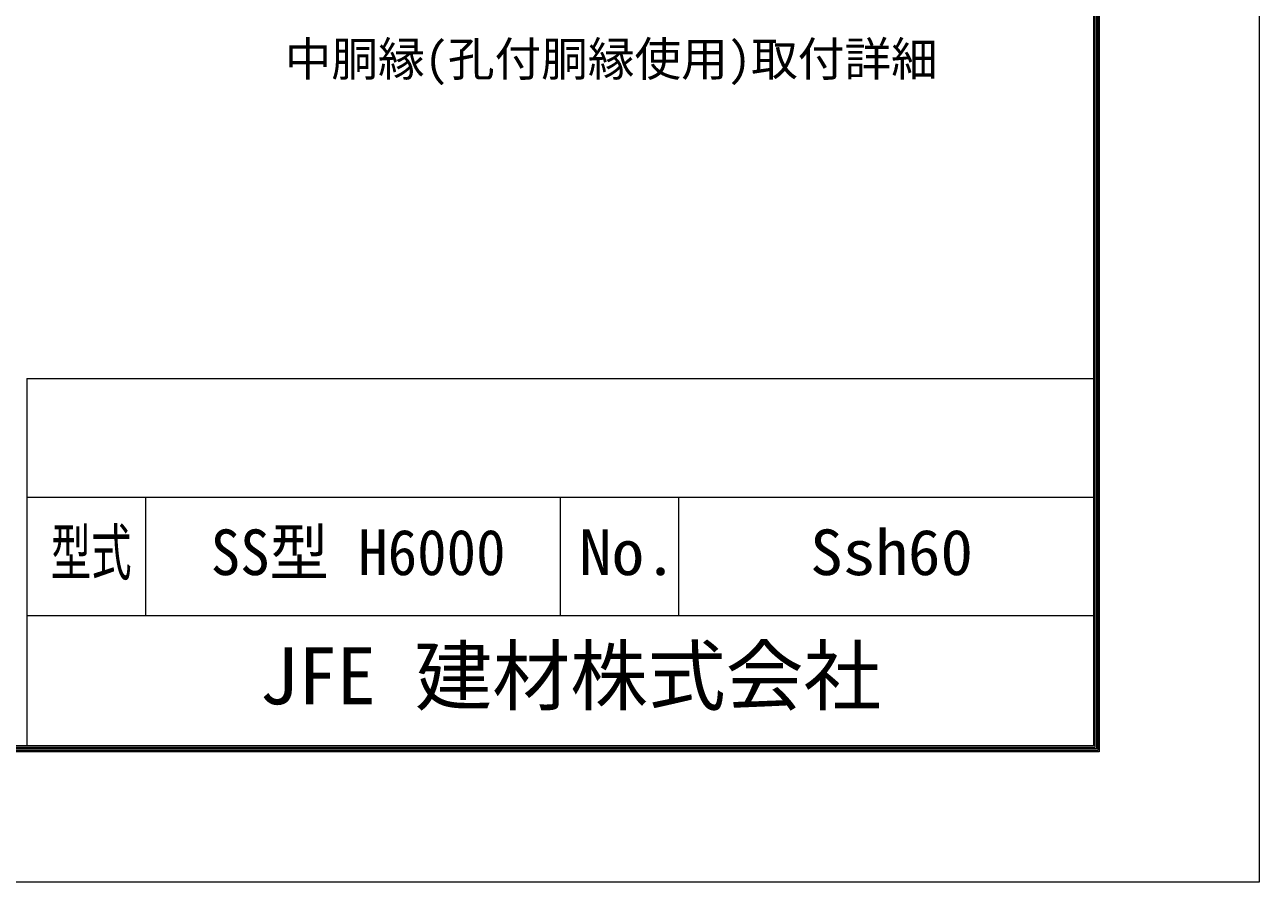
# Model space of a CAD drawing. Units: millimetres at full size; details may follow other scales. Extents: x -10500 to 10500, y -7425 to 7425.
# Drawn here: x 5291 to 10500, y -7425 to -3808 of the extents above; entities that cross this region are included whole.
import ezdxf
from ezdxf.enums import TextEntityAlignment as Align

# ---------------------------------------------------------------- set-up
doc = ezdxf.new("R2010")
doc.units = ezdxf.units.MM
doc.header["$LTSCALE"] = 30
doc.layers.add('0-A_D-TTL-TXT', color=7, linetype='Continuous', lineweight=13)
doc.layers.add('0-C_D-TTL', color=7, linetype='Continuous', lineweight=18)
doc.styles.add('ＭＳ ゴシック', font='')
doc.styles.get('ＭＳ ゴシック').set_extended_font_data('MS Gothic')

msp = doc.modelspace()

# ---------------------------------------------------------------- linework, layer by layer
at = {"layer": '0-C_D-TTL'}
for p, q in [((5300, -5300), (5300, -6850)), ((5300, -5300), (9800, -5300)), ((5300, -5800), (9800, -5800)), ((5800, -5800), (5800, -6300)), ((7550, -5800), (7550, -6300)), ((8050, -5800), (8050, -6300)), ((5300, -6300), (9800, -6300))]:
    msp.add_line(p, q, dxfattribs=at)
at = {"layer": '0-C_D-TTL', "color": 2}
msp.add_lwpolyline([(-10500, 7425), (10500, 7425), (10500, -7425), (-10500, -7425)], close=True, dxfattribs=at)
at = {"layer": '0-C_D-TTL'}
for points in [[(-9825, 6875), (9825, 6875), (9825, -6875), (-9825, -6875)], [(-9818.75, 6868.75), (9818.75, 6868.75), (9818.75, -6868.75), (-9818.75, -6868.75)], [(-9812.5, 6862.5), (9812.5, 6862.5), (9812.5, -6862.5), (-9812.5, -6862.5)], [(-9806.25, 6856.25), (9806.25, 6856.25), (9806.25, -6856.25), (-9806.25, -6856.25)], [(-9800, 6850), (9800, 6850), (9800, -6850), (-9800, -6850)]]:
    msp.add_lwpolyline(points, close=True, dxfattribs=at)

# ---------------------------------------------------------------- texts
at = {"layer": '0-A_D-TTL-TXT', "style": 'ＭＳ ゴシック'}
for s, height, p in [('中胴縁(孔付胴縁使用)取付詳細', 144.3, (6388, -4067.76)), ('JFE 建材株式会社', 240.6, (6280.95, -6746.26))]:
    msp.add_text(s, height=height, dxfattribs=at).set_placement(p, align=Align.BOTTOM_LEFT)
for s, width, p in [('型式', 0.65, (5400.67, -6187.01)), ('SS型 H6000', 0.95, (6075.67, -6187.01)), ('No.', 1.05, (7630, -6187.01)), ('Ssh60', 1.05, (8605, -6187.01))]:
    msp.add_text(s, height=192.4, dxfattribs=dict(at, width=width)).set_placement(p, align=Align.BOTTOM_LEFT)

doc.saveas('drawing.dxf')
